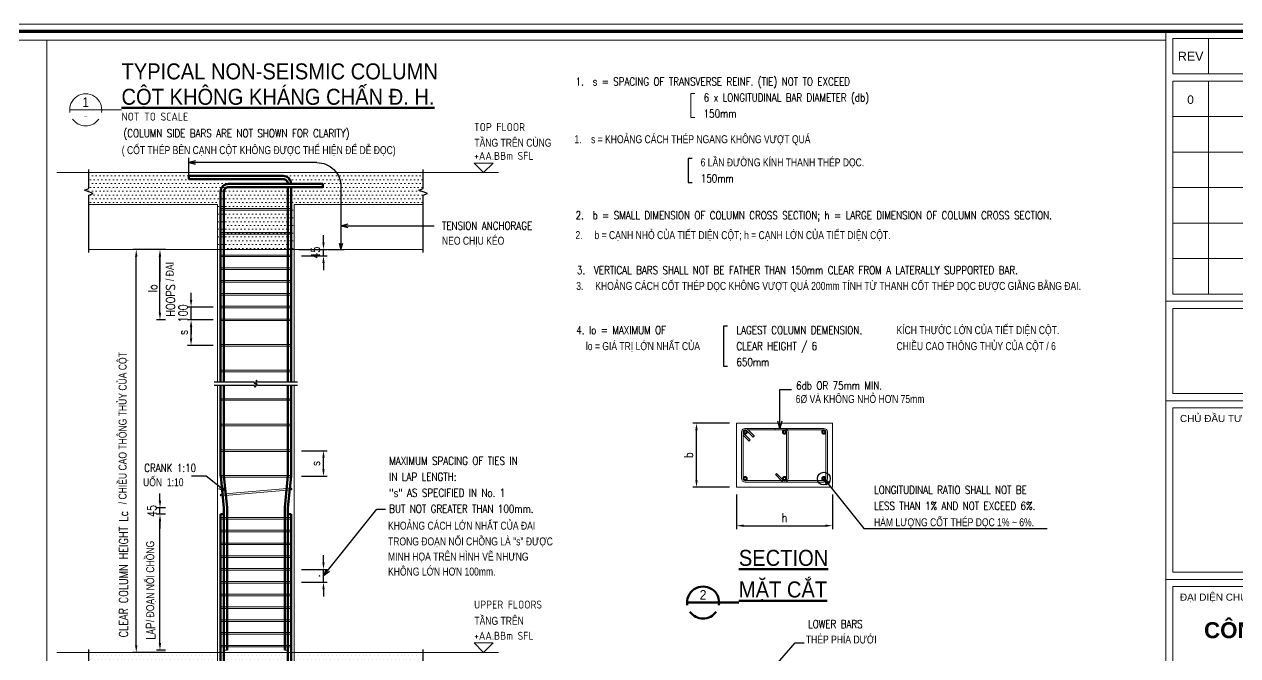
# Model space of a CAD drawing. Header units: millimetres. Extents: x -88960 to 836140, y 175458 to 320791.
# Drawn here: x 368116 to 402266, y 215577 to 233358 of the extents above; entities that cross this region are included whole.
import ezdxf
from ezdxf.enums import TextEntityAlignment as Align

# ---------------------------------------------------------------- set-up
doc = ezdxf.new("R2010")
doc.units = ezdxf.units.MM
doc.header["$LTSCALE"] = 1000
doc.layers.get('0').update_dxf_attribs({"linetype": 'CONTINUOUS'})
doc.layers.get('DEFPOINTS').update_dxf_attribs({"linetype": 'CONTINUOUS'})
for name, color, linetype, lineweight in [('Ap0102_dim', 145, 'CONTINUOUS', 25), ('Ap0104_leader', 145, 'CONTINUOUS', 25), ('Ap0202_T', 141, 'CONTINUOUS', 25), ('Ap0205_T', 253, 'CONTINUOUS', 50), ('Ap0310_PSS', 130, 'CONTINUOUS', 18), ('Ap0311_H', 8, 'CONTINUOUS', 15), ('Ap0314_Kh', 253, 'CONTINUOUS', 15), ('Ap0401_Reinf', 1, 'CONTINUOUS', 50), ('Ap0402_Reinf.S', 6, 'CONTINUOUS', 35), ('Ap0403_RT', 40, 'CONTINUOUS', 20)]:
    doc.layers.add(name, color=color, linetype=linetype, lineweight=lineweight)
doc.styles.add('ARC8', font='simplex', dxfattribs={"width": 0.8})
doc.styles.add('CHG_XX_Khung ten$0$A1 BORDER$0$ARIAL', font='arial.ttf')
doc.styles.add('CHG_XX_Khung ten$0$A1 BORDER$0$Title Block DD$0$ARIAL', font='arial.ttf')
doc.styles.add('CHG_XX_Khung ten$0$A1 BORDER$0$Title Block DD$0$Arial - Bold', font='arialbd.ttf', dxfattribs={"height": 2.5})
doc.styles.add('CHG_XX_Khung ten$0$arial', font='arial.ttf')
doc.styles.add('ISOCP', font='isocp.shx')
doc.styles.add('romans', font='romans.shx', dxfattribs={"width": 0.8})
doc.styles.add('S-TEXT18', font='ISOCP.shx')
doc.styles.add('S-TEXT35', font='VHELVEN_0.TTF', dxfattribs={"width": 0.9})
doc.styles.add('S-TEXT50', font='VHELVEN_0.TTF', dxfattribs={"width": 0.9})
doc.styles.add('vn-vni', font='vn_vni.shx', dxfattribs={"width": 0.8})
doc.dimstyles.new('TL 25', dxfattribs={"dimscale": 0, "dimtxt": 250, "dimasz": 200, "dimexe": 100, "dimexo": 200, "dimgap": 100, "dimtad": 1, "dimdec": 1, "dimlfac": 0.25, "dimdsep": 46, "dimtxsty": 'romans', "dimcen": 200, "dimdle": 100, "dimclrd": 256, "dimclre": 256, "dimclrt": 1, "dimaunit": 1, "dimadec": 0, "dimazin": 0, "dimtfac": 1, "dimtdec": 1, "dimtix": 1, "dimtmove": 2, "dimatfit": 3, "dimldrblk": 'OPEN30', "dimfxl": 1, "dimtolj": 1, "dimtzin": 0, "dimarcsym": 0})
pattern_1 = [(0, (316509.59, 201840.66), (53.6317, 107.2634), [0, -107.2634])]

# ---------------------------------------------------------------- blocks, each defined once
blk = doc.blocks.new('*D309')
at = {"layer": 'Ap0102_dim', "lineweight": -2, "transparency": 16777216}
for p, q in [((376537, 227217), (376537, 227417)), ((375847, 227017), (376637, 227017)), ((375915, 226837), (376637, 226837)), ((376537, 226837), (376537, 227017)), ((376537, 226637), (376537, 226437))]:
    blk.add_line(p, q, dxfattribs=at)
at = {"layer": 'Ap0102_dim', "transparency": 16777216}
for points in [[(376504, 227217), (376570, 227217), (376537, 227017)], [(376504, 226637), (376570, 226637), (376537, 226837)]]:
    blk.add_solid(points, dxfattribs=at)
at = {"layer": 'DEFPOINTS', "color": 0, "transparency": 16777216}
for p in [(375647, 227017, 450), (375715, 226837, 450), (376537, 227017)]:
    blk.add_point(p, dxfattribs=at)
at = {"layer": 'Ap0102_dim', "color": 1, "transparency": 16777216, "insert": (376312, 226927), "char_height": 250, "attachment_point": 5, "rotation": 90, "style": 'romans'}
blk.add_mtext('\\A1;45', dxfattribs=at)
blk = doc.blocks.new('_Open30')
at = {"color": 0, "linetype": 'ByBlock', "lineweight": -2}
for p, q in [((-1, 0.27), (0, 0)), ((0, 0), (-1, -0.27)), ((0, 0), (-1, 0))]:
    blk.add_line(p, q, dxfattribs=at)
blk = doc.blocks.new('*D310')
at = {"layer": 'Ap0102_dim', "lineweight": -2, "transparency": 16777216}
for p, q in [((376537, 218208), (376537, 218408)), ((375915, 218008), (376637, 218008)), ((376537, 217648), (376537, 218008)), ((375915, 217648), (376637, 217648)), ((376537, 217448), (376537, 217248))]:
    blk.add_line(p, q, dxfattribs=at)
at = {"layer": 'Ap0102_dim', "transparency": 16777216}
for points in [[(376504, 218208), (376570, 218208), (376537, 218008)], [(376504, 217448), (376570, 217448), (376537, 217648)]]:
    blk.add_solid(points, dxfattribs=at)
at = {"layer": 'DEFPOINTS', "color": 0, "transparency": 16777216}
for p in [(375715, 218008, 450), (376537, 218008), (375715, 217648, 450)]:
    blk.add_point(p, dxfattribs=at)
at = {"layer": 'Ap0102_dim', "color": 1, "transparency": 16777216, "insert": (376312, 217828), "char_height": 250, "attachment_point": 5, "rotation": 90, "style": 'romans'}
blk.add_mtext('\\A1;.', dxfattribs=at)
blk = doc.blocks.new('*D277')
at = {"layer": 'Ap0102_dim', "lineweight": -2, "transparency": 16777216}
for p, q in [((371935, 219942), (371935, 220142)), ((372089, 219742), (371835, 219742)), ((371935, 219562), (371935, 219742)), ((372089, 219562), (371835, 219562)), ((371935, 219362), (371935, 219162))]:
    blk.add_line(p, q, dxfattribs=at)
at = {"layer": 'Ap0102_dim', "transparency": 16777216}
for points in [[(371901, 219942), (371968, 219942), (371935, 219742)], [(371901, 219362), (371968, 219362), (371935, 219562)]]:
    blk.add_solid(points, dxfattribs=at)
at = {"layer": 'DEFPOINTS', "color": 0, "transparency": 16777216}
for p in [(371935, 219742), (372289, 219742, 450), (372289, 219562, 450)]:
    blk.add_point(p, dxfattribs=at)
at = {"layer": 'Ap0102_dim', "color": 1, "transparency": 16777216, "insert": (371710, 219652), "char_height": 250, "attachment_point": 5, "rotation": 90, "style": 'romans'}
blk.add_mtext('\\A1;45', dxfattribs=at)
blk = doc.blocks.new('*D297')
at = {"layer": 'Ap0102_dim', "lineweight": -2, "transparency": 16777216}
for p, q in [((375915, 221350), (376637, 221350)), ((376537, 220830), (376537, 221150)), ((375915, 220630), (376637, 220630))]:
    blk.add_line(p, q, dxfattribs=at)
at = {"layer": 'Ap0102_dim', "transparency": 16777216}
for points in [[(376504, 221150), (376570, 221150), (376537, 221350)], [(376504, 220830), (376570, 220830), (376537, 220630)]]:
    blk.add_solid(points, dxfattribs=at)
at = {"layer": 'DEFPOINTS', "color": 0, "transparency": 16777216}
for p in [(375715, 221350, 450), (376537, 221350), (375715, 220630, 450)]:
    blk.add_point(p, dxfattribs=at)
at = {"layer": 'Ap0102_dim', "color": 1, "transparency": 16777216, "insert": (376312, 220990), "char_height": 250, "attachment_point": 5, "rotation": 90, "style": 'romans'}
blk.add_mtext('\\A1;s', dxfattribs=at)
blk = doc.blocks.new('*D299')
at = {"layer": 'Ap0102_dim', "lineweight": -2, "transparency": 16777216}
for p, q in [((388160, 220120), (388160, 219139)), ((390862, 220120), (390862, 219139)), ((388360, 219239), (390662, 219239))]:
    blk.add_line(p, q, dxfattribs=at)
at = {"layer": 'Ap0102_dim', "transparency": 16777216}
for points in [[(388360, 219272), (388360, 219206), (388160, 219239)], [(390662, 219272), (390662, 219206), (390862, 219239)]]:
    blk.add_solid(points, dxfattribs=at)
at = {"layer": 'DEFPOINTS', "color": 0, "transparency": 16777216}
for p in [(388160, 220320, 450), (390862, 220320, 450), (390862, 219239)]:
    blk.add_point(p, dxfattribs=at)
at = {"layer": 'Ap0102_dim', "color": 1, "transparency": 16777216, "insert": (389511, 219464), "char_height": 250, "attachment_point": 5, "style": 'romans'}
blk.add_mtext('\\A1;h', dxfattribs=at)
blk = doc.blocks.new('*D300')
at = {"layer": 'Ap0102_dim', "lineweight": -2, "transparency": 16777216}
for p, q in [((387960, 222122), (386934, 222122)), ((387034, 220520), (387034, 221922)), ((387960, 220320), (386934, 220320))]:
    blk.add_line(p, q, dxfattribs=at)
at = {"layer": 'Ap0102_dim', "transparency": 16777216}
for points in [[(387000, 221922), (387067, 221922), (387034, 222122)], [(387000, 220520), (387067, 220520), (387034, 220320)]]:
    blk.add_solid(points, dxfattribs=at)
at = {"layer": 'DEFPOINTS', "color": 0, "transparency": 16777216}
for p in [(387034, 222122), (388160, 222122, 450), (388160, 220320, 450)]:
    blk.add_point(p, dxfattribs=at)
at = {"layer": 'Ap0102_dim', "color": 1, "transparency": 16777216, "insert": (386809, 221221), "char_height": 250, "attachment_point": 5, "rotation": 90, "style": 'romans'}
blk.add_mtext('\\A1;b', dxfattribs=at)
blk = doc.blocks.new('*U40')
at = {"color": 0}
blk.add_line((-5, 0), (11.18, 0), dxfattribs=at)
for start_param, end_param in [(6.107277, 9.600681), (10.037379, 11.953764)]:
    blk.add_ellipse((0, 0), major_axis=(5, 0), ratio=1, start_param=start_param, end_param=end_param, dxfattribs=at)
at = {"layer": 'Ap0202_T', "style": 'S-TEXT35', "width": 0.9}
blk.add_attdef('TAG_AN', text='', height=3, dxfattribs=at).set_placement((0, 0), align=Align.BOTTOM_CENTER)
at = {"layer": 'Ap0202_T', "style": 'S-TEXT18'}
blk.add_attdef('C/REF', text='', height=2, dxfattribs=at).set_placement((0, -0.88), align=Align.TOP_CENTER)
blk.add_attdef('SSCALE', text='', height=2.5, dxfattribs=at).set_placement((11.18, -0.88), align=Align.TOP_LEFT)
at = {"layer": 'Ap0205_T', "style": 'S-TEXT50', "width": 0.9}
for tag, p in [('TITLE_ABOVE', (11.18, 9.51)), ('TITLE_BELOW', (11.18, 1.57))]:
    blk.add_attdef(tag, p, '', height=5, dxfattribs=at)
blk = doc.blocks.new('LEVELS')
blk.add_lwpolyline([(-3, 3), (3, 3), (0, 0)], close=True)
at = {"style": 'ISOCP'}
for tag, p in [('LEVEL_1R', (3, 8.75)), ('LEVEL_2R', (3, 4))]:
    blk.add_attdef(tag, text='', height=2.5, dxfattribs=at).set_placement(p, align=Align.RIGHT)
for tag, p in [('LEVEL_1L', (-3, 8.75)), ('LEVEL_2L', (-3, 4))]:
    blk.add_attdef(tag, p, '', height=2.5, dxfattribs=at)
blk = doc.blocks.new('*D167')
at = {"layer": 'Ap0102_dim', "lineweight": -2, "transparency": 16777216}
for p, q in [((372810, 225595), (372810, 225795)), ((373432, 225395), (372710, 225395)), ((372810, 225035), (372810, 225395)), ((373432, 225035), (372710, 225035)), ((372810, 224835), (372810, 224635))]:
    blk.add_line(p, q, dxfattribs=at)
at = {"layer": 'Ap0102_dim', "transparency": 16777216}
for points in [[(372777, 225595), (372844, 225595), (372810, 225395)], [(372777, 224835), (372844, 224835), (372810, 225035)]]:
    blk.add_solid(points, dxfattribs=at)
at = {"layer": 'DEFPOINTS', "color": 0, "transparency": 16777216}
for p in [(372810, 225395), (373632, 225395, 450), (373632, 225035, 450)]:
    blk.add_point(p, dxfattribs=at)
at = {"layer": 'Ap0102_dim', "color": 1, "transparency": 16777216, "insert": (372585, 225215), "char_height": 250, "attachment_point": 5, "rotation": 90, "style": 'romans'}
blk.add_mtext('\\A1;100', dxfattribs=at)
blk = doc.blocks.new('*D168')
at = {"layer": 'Ap0102_dim', "lineweight": -2, "transparency": 16777216}
for p, q in [((373432, 225035), (372710, 225035)), ((372810, 224514), (372810, 224835)), ((373432, 224314), (372710, 224314))]:
    blk.add_line(p, q, dxfattribs=at)
at = {"layer": 'Ap0102_dim', "transparency": 16777216}
for points in [[(372777, 224835), (372844, 224835), (372810, 225035)], [(372777, 224514), (372844, 224514), (372810, 224314)]]:
    blk.add_solid(points, dxfattribs=at)
at = {"layer": 'DEFPOINTS', "color": 0, "transparency": 16777216}
for p in [(372810, 225035), (373632, 225035, 450), (373632, 224314, 450)]:
    blk.add_point(p, dxfattribs=at)
at = {"layer": 'Ap0102_dim', "color": 1, "transparency": 16777216, "insert": (372585, 224675), "char_height": 250, "attachment_point": 5, "rotation": 90, "style": 'romans'}
blk.add_mtext('\\A1;s', dxfattribs=at)
blk = doc.blocks.new('*D169')
at = {"layer": 'Ap0102_dim', "lineweight": -2, "transparency": 16777216}
for p, q in [((372089, 227017), (371835, 227017)), ((371935, 226817), (371935, 226117)), ((371935, 225235), (371935, 225726)), ((372089, 225035), (371835, 225035))]:
    blk.add_line(p, q, dxfattribs=at)
at = {"layer": 'Ap0102_dim', "transparency": 16777216}
for points in [[(371901, 226817), (371968, 226817), (371935, 227017)], [(371901, 225235), (371968, 225235), (371935, 225035)]]:
    blk.add_solid(points, dxfattribs=at)
at = {"layer": 'DEFPOINTS', "color": 0, "transparency": 16777216}
for p in [(371935, 227017), (372289, 227017, 450), (372289, 225035, 450)]:
    blk.add_point(p, dxfattribs=at)
at = {"layer": 'Ap0102_dim', "color": 1, "transparency": 16777216, "insert": (371732, 225922), "char_height": 250, "attachment_point": 5, "rotation": 90, "style": 'romans'}
blk.add_mtext('\\A1;lo', dxfattribs=at)
blk = doc.blocks.new('*D170')
at = {"layer": 'Ap0102_dim', "lineweight": -2, "transparency": 16777216}
for p, q in [((372089, 227017), (371835, 227017)), ((371935, 225235), (371935, 226817)), ((372089, 225035), (371835, 225035))]:
    blk.add_line(p, q, dxfattribs=at)
at = {"layer": 'Ap0102_dim', "transparency": 16777216}
for points in [[(371901, 226817), (371968, 226817), (371935, 227017)], [(371901, 225235), (371968, 225235), (371935, 225035)]]:
    blk.add_solid(points, dxfattribs=at)
at = {"layer": 'DEFPOINTS', "color": 0, "transparency": 16777216}
for p in [(371935, 227017), (372289, 227017, 450), (372289, 225035, 450)]:
    blk.add_point(p, dxfattribs=at)
at = {"layer": 'Ap0102_dim', "color": 1, "transparency": 16777216, "insert": (372233, 225579), "char_height": 250, "attachment_point": 5, "rotation": 90, "style": 'romans'}
blk.add_mtext('\\A1;HOOPS', dxfattribs=at)
blk = doc.blocks.new('*D175')
at = {"layer": 'Ap0102_dim', "lineweight": -2, "transparency": 16777216}
for p, q in [((372089, 227017), (371168, 227017)), ((371268, 215866), (371268, 226817)), ((372089, 215666), (371168, 215666))]:
    blk.add_line(p, q, dxfattribs=at)
at = {"layer": 'Ap0102_dim', "transparency": 16777216}
for points in [[(371235, 226817), (371301, 226817), (371268, 227017)], [(371235, 215866), (371301, 215866), (371268, 215666)]]:
    blk.add_solid(points, dxfattribs=at)
at = {"layer": 'DEFPOINTS', "color": 0, "transparency": 16777216}
for p in [(371268, 227017), (372289, 227017), (372289, 215666)]:
    blk.add_point(p, dxfattribs=at)
at = {"layer": 'Ap0102_dim', "color": 1, "transparency": 16777216, "insert": (370910, 217874), "char_height": 250, "attachment_point": 5, "rotation": 90, "style": 'romans'}
blk.add_mtext('\\A1;CLEAR COLUMN HEIGHT Lc', dxfattribs=at)
blk = doc.blocks.new('*D176')
at = {"layer": 'Ap0102_dim', "lineweight": -2, "transparency": 16777216}
for p, q in [((372089, 219562), (371835, 219562)), ((371935, 215933), (371935, 219362)), ((372089, 215733), (371835, 215733))]:
    blk.add_line(p, q, dxfattribs=at)
at = {"layer": 'Ap0102_dim', "transparency": 16777216}
for points in [[(371901, 219362), (371968, 219362), (371935, 219562)], [(371901, 215933), (371968, 215933), (371935, 215733)]]:
    blk.add_solid(points, dxfattribs=at)
at = {"layer": 'DEFPOINTS', "color": 0, "transparency": 16777216}
for p in [(371935, 219562), (372289, 219562, 450), (372289, 215733, 450)]:
    blk.add_point(p, dxfattribs=at)
at = {"layer": 'Ap0102_dim', "color": 1, "transparency": 16777216, "insert": (371673, 216269), "char_height": 250, "attachment_point": 5, "rotation": 90, "style": 'romans'}
blk.add_mtext('\\A1;LAP', dxfattribs=at)
blk = doc.blocks.new('CHG_XX_Khung ten')
for p, q in [((687, 577), (687, 17)), ((687, 501), (824, 501)), ((687, 473), (824, 473)), ((687, 422.69), (824, 422.69))]:
    blk.add_line(p, q)
at = {"linetype": 'Continuous'}
for p, q in [((699, 575), (699, 565)), ((699, 563), (699, 503))]:
    blk.add_line(p, q, dxfattribs=at)
blk.add_lwpolyline([(15, 579), (826, 579), (826, 15), (15, 15)], close=True)
at = {"color": 4, "linetype": 'Continuous', "const_width": 1}
blk.add_lwpolyline([(17, 577), (824, 577), (824, 17), (17, 17)], close=True, dxfattribs=at)
at = {"linetype": 'Continuous'}
for points in [[(822, 565), (689, 565), (689, 575), (822, 575)], [(822, 553), (689, 553), (689, 563), (822, 563)], [(822, 543), (689, 543), (689, 553), (822, 553)], [(822, 533), (689, 533), (689, 543), (822, 543)], [(822, 523), (689, 523), (689, 533), (822, 533)], [(822, 513), (689, 513), (689, 523), (822, 523)], [(822, 503), (689, 503), (689, 513), (822, 513)], [(689, 499), (822, 499), (822, 475), (689, 475)], [(689, 471), (822, 471), (822, 424.69), (689, 424.69)]]:
    blk.add_lwpolyline(points, close=True, dxfattribs=at)
for s, height, style, p in [('REV', 2.5, 'CHG_XX_Khung ten$0$A1 BORDER$0$ARIAL', (694, 570)), ('0', 2.39, 'CHG_XX_Khung ten$0$arial', (693.97, 557.78))]:
    blk.add_text(s, height=height, dxfattribs=dict(style=style)).set_placement(p, align=Align.MIDDLE_CENTER)
at = {"style": 'CHG_XX_Khung ten$0$A1 BORDER$0$Title Block DD$0$ARIAL'}
for s, p in [('CHỦ ĐẦU TƯ - CLIENT', (691, 468)), ('ĐẠI DIỆN CHỦ ĐẦU TƯ - ON BEHALF OF CLIENT ', (691, 417.69))]:
    blk.add_text(s, height=2, dxfattribs=at).set_placement(p, align=Align.MIDDLE_LEFT)
at = {"ltscale": 10, "insert": (755.91, 410.64), "char_height": 4.5, "width": 121.2929, "attachment_point": 2, "style": 'CHG_XX_Khung ten$0$A1 BORDER$0$Title Block DD$0$Arial - Bold', "bg_fill": 2}
blk.add_mtext('CÔNG TY CỔ PHẦN THIÊN PHÚC ĐIỀN', dxfattribs=at)
at = {"linetype": 'Continuous'}
blk.add_lwpolyline([(689, 420.69), (822, 420.69), (822, 370.62), (689, 370.62)], close=True, dxfattribs=at)

msp = doc.modelspace()

# ---------------------------------------------------------------- hatches: boundary and pattern name
at = {"layer": 'Ap0311_H', "ltscale": 50}
h = msp.add_hatch(dxfattribs=at)
h.set_pattern_fill('DOTS', color=256, scale=67.5675, style=0)
h.set_pattern_definition(pattern_1)
h.paths.add_polyline_path([(375714.95809, 228278.16363), (379341.08059, 228278.16363), (379341.08059, 228548.43363), (379464.84071, 228593.47863), (379217.32047, 228683.56863), (379341.08059, 228728.61363), (379341.08059, 229179.06363), (369935.68459, 229179.06363), (369935.68459, 228728.61363), (369811.92447, 228683.56863), (370059.44471, 228593.47863), (369935.68459, 228548.43363), (369935.68459, 228278.16363), (373552.79809, 228278.16363), (373552.79809, 227016.90363), (375714.95809, 227016.90363)])
h = msp.add_hatch(dxfattribs=at)
h.set_pattern_fill('DOTS', color=256, scale=67.5675, style=0)
h.set_pattern_definition(pattern_1)
h.paths.add_polyline_path([(375714.95809, 228278.16363), (379341.08059, 228278.16363), (379341.08059, 228548.43363), (379464.84071, 228593.47863), (379217.32047, 228683.56863), (379341.08059, 228728.61363), (379341.08059, 229179.06363), (369935.68459, 229179.06363), (369935.68459, 228728.61363), (369811.92447, 228683.56863), (370059.44471, 228593.47863), (369935.68459, 228548.43363), (369935.68459, 228278.16363), (373552.79809, 228278.16363), (373552.79809, 227016.90363), (375714.95809, 227016.90363)])
h = msp.add_hatch(dxfattribs=at)
h.set_pattern_fill('DOTS', color=256, scale=67.5675, style=0)
h.set_pattern_definition([(0, (316509.59, 188327.16), (53.6317, 107.2634), [0, -107.2634])])
h.paths.add_polyline_path([(375714.95809, 214764.66363), (379341.08059, 214764.66363), (379341.08059, 215034.93363), (379464.84071, 215079.97863), (379217.32047, 215170.06863), (379341.08059, 215215.11363), (379341.08059, 215665.56363), (369935.68459, 215665.56363), (369935.68459, 215215.11363), (369811.92447, 215170.06863), (370059.44471, 215079.97863), (369935.68459, 215034.93363), (369935.68459, 214764.66363), (373552.79809, 214764.66363), (373552.79809, 213503.40363), (375714.95809, 213503.40363)])

# ---------------------------------------------------------------- linework, layer by layer
at = {"layer": 'Ap0104_leader', "ltscale": 50}
for p, q in [((372750.99709, 228998.88363, 450.44931), (372750.99709, 229594.83147, 450.44931)), ((376352.44693, 229463.37763, 450.44931), (372750.99709, 229463.37763, 450.44931)), ((376667.76193, 227016.90363, 450.44931), (377118.21193, 227016.90363, 450.44931))]:
    msp.add_line(p, q, dxfattribs=at)
at = {"layer": 'Ap0104_leader', "linetype": 'Continuous'}
for p, q in [((369811.92447, 228683.56863, 450.44931), (369935.68459, 228728.61363, 450.44931)), ((370059.44471, 228593.47863, 450.44931), (369811.92447, 228683.56863, 450.44931)), ((369935.68459, 228548.43363, 450.44931), (370059.44471, 228593.47863, 450.44931))]:
    msp.add_line(p, q, dxfattribs=at)
at = {"layer": 'Ap0104_leader'}
for p, q in [((374656.40059, 223340.04869, 225.22466), (374611.35559, 223216.28857, 225.22466)), ((374678.92309, 223278.16863, 225.22466), (374656.40059, 223340.04869, 225.22466)), ((374611.35559, 223216.28857, 225.22466), (374588.83309, 223278.16863, 225.22466)), ((374611.35559, 223126.19857, 225.22466), (374588.83309, 223188.07863, 225.22466)), ((374656.40059, 223249.95869, 225.22466), (374611.35559, 223126.19857, 225.22466)), ((374678.92309, 223188.07863, 225.22466), (374656.40059, 223249.95869, 225.22466))]:
    msp.add_line(p, q, dxfattribs=at)
at = {"layer": 'Ap0104_leader', "linetype": 'Continuous', "elevation": 450.44931}
for points in [[(369935.68459, 228728.61363), (369935.68459, 229269.15363)], [(379341.08059, 226926.81363), (379341.08059, 228548.43363), (379464.84071, 228593.47863), (379217.32047, 228683.56863), (379341.08059, 228728.61363), (379341.08059, 229269.15363)], [(369935.68459, 226926.81363), (369935.68459, 228548.43363)], [(369935.68459, 215215.11363), (369935.68459, 215755.65363)], [(379341.08059, 213413.31363), (379341.08059, 215034.93363), (379464.84071, 215079.97863), (379217.32047, 215170.06863), (379341.08059, 215215.11363), (379341.08059, 215755.65363)]]:
    msp.add_lwpolyline(points, dxfattribs=at)
at = {"layer": 'Ap0104_leader', "ltscale": 50, "elevation": 450.44931}
msp.add_lwpolyline([(376352.44693, 229463.37763, -0.4142135624), (377028.12193, 228787.70263), (377028.12193, 227016.90363)], format="xyb", dxfattribs=at)
at = {"layer": 'Ap0104_leader', "elevation": 225.22466}
for points in [[(374588.83309, 223278.16863), (373462.70809, 223278.16863)], [(374588.83309, 223188.07863), (373462.70809, 223188.07863)]]:
    msp.add_lwpolyline(points, dxfattribs=at)
at = {"layer": 'Ap0104_leader'}
for points in [[(375805.04809, 223278.16863), (374678.92309, 223278.16863)], [(375805.04809, 223188.07863), (374678.92309, 223188.07863)]]:
    msp.add_lwpolyline(points, dxfattribs=at)
at = {"layer": 'Ap0104_leader', "ltscale": 50}
msp.add_circle((390617.25487, 220565.19398, 1351.34794), 180.18, dxfattribs=at)
at = {"layer": 'Ap0202_T'}
for points in [[(386907.88936, 229580.76526), (386795.27686, 229580.76526), (386795.27686, 228905.09026), (386907.88936, 228905.09026)], [(387910.23742, 224857.65427), (387797.62492, 224857.65427), (387797.62492, 223731.52927), (387910.23742, 223731.52927)]]:
    msp.add_lwpolyline(points, dxfattribs=at)
at = {"layer": 'Ap0205_T', "ltscale": 100}
msp.add_line((386768.13316, 217075.60619), (388225.95478, 217075.60619), dxfattribs=at)
for start_param, end_param in [(6.1072769158, 9.600681106), (10.0373794861, 11.9537638429)]:
    msp.add_ellipse((387218.58316, 217075.60619), major_axis=(450.45, 0.00118), ratio=0.9999999985, start_param=start_param, end_param=end_param, dxfattribs=at)
at = {"layer": 'Ap0310_PSS'}
for p, q in [((369935.68459, 229179.06363, 450.44931), (379341.08059, 229179.06363, 450.44931)), ((369935.68459, 228278.16363, 450.44931), (373552.79809, 228278.16363, 450.44931)), ((373552.79809, 228278.16363, 450.44931), (373552.79809, 223278.16863, 450.44931)), ((375714.95809, 228278.16363, 450.44931), (375714.95809, 223278.16863)), ((375714.95809, 228278.16363, 450.44931), (379341.08059, 228278.16363, 450.44931)), ((369935.68459, 227016.90363, 450.44931), (379341.08059, 227016.90363, 450.44931)), ((373552.79809, 223188.07863, 450.44931), (373552.79809, 209764.66863, 450.44931)), ((375714.95809, 223188.07863, 450.44931), (375714.95809, 209764.66863, 450.44931)), ((369935.68459, 215665.56363, 450.44931), (373552.79809, 215665.56363, 450.44931)), ((375714.95809, 215665.56363, 450.44931), (379341.08059, 215665.56363, 450.44931))]:
    msp.add_line(p, q, dxfattribs=at)
at = {"layer": 'Ap0310_PSS', "elevation": 1351.34794}
msp.add_lwpolyline([(388159.59968, 220320.14917), (390862.29968, 220320.14917), (390862.29968, 222121.94917), (388159.59968, 222121.94917)], close=True, dxfattribs=at)
at = {"layer": 'Ap0311_H'}
for p, q in [((369034.78459, 229179.06363, 450.44931), (381461.62276, 229179.06363, 450.44931)), ((369034.78459, 215665.56363, 450.44931), (381461.62276, 215665.56363, 450.44931))]:
    msp.add_line(p, q, dxfattribs=at)
at = {"layer": 'Ap0311_H', "ltscale": 50}
msp.add_lwpolyline([(368748.27915, 181768.74767), (368748.27916, 232914.31452), (333818.39108, 232914.31452), (333818.39108, 181768.74765)], dxfattribs=at)
at = {"layer": 'Ap0311_H'}
msp.add_lwpolyline([(400240.4173, 181768.7477), (368748.27916, 181768.74767), (368748.27916, 232914.31452), (400240.41732, 232914.31453)], close=True, dxfattribs=at)
at = {"layer": 'Ap0401_Reinf'}
for p, q in [((375534.77809, 230048.96263, 450.44931), (375534.77809, 230050.81481, 450.44931)), ((375534.77809, 230048.96263, 450.44931), (375534.77809, 230050.81481, 450.44931)), ((373642.88809, 223278.16863, 450.44931), (373642.88809, 228638.52363, 450.44931)), ((373732.97809, 223278.16863, 450.44931), (373732.97809, 228638.52363, 450.44931)), ((375534.77809, 223278.16863, 450.44931), (375534.77809, 228773.65863, 450.44931)), ((375624.86809, 223278.74191, 450.44931), (375624.86809, 228773.65863, 450.44931)), ((373642.88809, 220638.51467, 450.44931), (373642.88809, 223188.07863, 450.44931)), ((373732.97809, 220643.03052, 450.44931), (373732.97809, 223188.07863, 450.44931)), ((375534.77809, 220643.03052, 450.44931), (375534.77809, 223188.07863, 450.44931)), ((375624.86809, 220638.51467, 450.44931), (375624.86809, 223188.07863, 450.44931)), ((373643.78899, 220629.55083, 450.44931), (373642.88809, 220638.51467, 450.44931)), ((373643.78899, 220629.55083, 450.44931), (373642.88809, 220638.51467, 450.44931)), ((373732.97809, 219742.13613, 450.44931), (373643.78899, 220629.55083, 450.44931)), ((373823.06809, 219746.65198, 450.44931), (373732.97639, 220643.04743, 450.44931)), ((375444.68809, 219746.65198, 450.44931), (375534.77979, 220643.04743, 450.44931)), ((375534.77809, 219742.13613, 450.44931), (375623.96718, 220629.55083, 450.44931)), ((375623.96718, 220629.55083, 450.44931), (375624.86809, 220638.51467, 450.44931)), ((375623.96718, 220629.55083, 450.44931), (375624.86809, 220638.51467, 450.44931)), ((373732.97809, 209764.66863, 450.44931), (373732.97809, 219742.13613, 450.44931)), ((373823.06809, 215733.13113, 450.44931), (373823.06809, 219744.38697, 450.44931)), ((375444.68809, 215733.13113, 450.44931), (375444.68809, 219746.65198, 450.44931)), ((375534.77809, 215845.74363, 450.44931), (375534.77809, 219742.13613, 450.44931)), ((373642.88809, 209764.66863, 450.44931), (373642.88809, 219561.95613, 450.44931)), ((373642.88809, 219561.95613, 450.44931), (373732.97809, 219561.95613, 450.44931)), ((373732.97809, 215845.74363, 450.44931), (373732.97809, 219561.95613, 450.44931)), ((375444.68809, 219555.19797, 450.44931), (375444.68809, 219564.20697, 450.44931)), ((375534.77809, 209764.66863, 450.44931), (375534.77809, 219561.95613, 450.44931)), ((375624.86809, 219561.95613, 450.44931), (375534.77809, 219561.95613, 450.44931)), ((375624.86809, 209764.66863, 450.44931), (375624.86809, 219561.95613, 450.44931))]:
    msp.add_line(p, q, dxfattribs=at)
at = {"layer": 'Ap0401_Reinf', "elevation": 450.44931}
for points in [[(375534.77809, 228863.74863, 0.4142135624), (375399.64309, 228998.88363), (372750.99709, 228998.88363), (372750.99709, 229088.97363), (375399.64309, 229088.97363, -0.4142135624), (375624.86809, 228863.74863)], [(373732.97809, 228638.52363, -0.4142135624), (373868.11309, 228773.65863), (376516.75909, 228773.65863), (376516.75909, 228863.74863), (373868.11309, 228863.74863, 0.4142135624), (373642.88809, 228638.52363)]]:
    msp.add_lwpolyline(points, format="xyb", dxfattribs=at)
msp.add_lwpolyline([(373877.12209, 229088.97363), (375399.64309, 229088.97363)], dxfattribs=at)
at = {"layer": 'Ap0401_Reinf', "lineweight": 15, "elevation": 1351.34794}
for points in [[(388404.63402, 221977.8053), (390617.25488, 221977.80529, -0.4142135624), (390718.15568, 221876.90449), (390718.15567, 220565.19398, -0.4142135624), (390617.25487, 220464.29318), (388404.64447, 220464.29319, -0.4142135624), (388303.74367, 220565.19399), (388303.74368, 221876.9045, -0.6683987076), (388476.03552, 221948.20871)], [(389439.54351, 220493.89345, 0.6684223535), (389611.84002, 220565.19299), (389611.84005, 221876.90419, 0.4142135624), (389510.93925, 221977.80499), (389251.48005, 221977.80498), (389251.48005, 221934.56178), (389510.93925, 221934.56179, -0.4142135624), (389568.59685, 221876.90419), (389568.59682, 220565.19299, -0.4142136395), (389510.93922, 220507.5354, -0.1990750384), (389470.14363, 220524.44845), (389286.67793, 220707.91416), (389280.31997, 220701.53149), (389262.51762, 220683.65997), (389256.15966, 220677.27731), (389439.62536, 220493.8116)], [(388475.95833, 221948.2859), (388659.42404, 221764.82019), (388653.06608, 221758.43753), (388635.26373, 221740.56601), (388628.90577, 221734.18334), (388445.44006, 221917.64905, 1.0006292502), (388363.90017, 221836.10866), (388547.30632, 221652.70249), (388547.30632, 221652.70249), (388516.78806, 221622.06564), (388346.98688, 221791.86683)], [(388489.68213, 221934.5621), (390617.25488, 221934.56209, -0.4142135624), (390674.91248, 221876.90449), (390674.91247, 220565.19398, -0.4142135624), (390617.25487, 220507.53638), (388404.64447, 220507.53639, -0.4142135624), (388346.98687, 220565.19399), (388346.98688, 221876.90384)]]:
    msp.add_lwpolyline(points, format="xyb", dxfattribs=at)
at = {"layer": 'Ap0401_Reinf', "const_width": 90.09, "elevation": 1351.34794}
for points in [[(388375.81567, 221876.9045, -1), (388433.47327, 221876.9045, -1)], [(389539.76803, 221876.90417, 1), (389482.11043, 221876.90417, 1)], [(390646.07323, 221876.9045, 1), (390588.41563, 221876.9045, 1)], [(388375.81567, 220565.19333, 1), (388433.47327, 220565.19333, 1)], [(389539.76803, 220565.193, -1), (389482.11043, 220565.193, -1)], [(390646.07323, 220565.19333, -1), (390588.41563, 220565.19333, -1)]]:
    msp.add_lwpolyline(points, format="xyb", close=True, dxfattribs=at)
at = {"layer": 'Ap0402_Reinf.S', "lineweight": 9}
for p, q in [((375714.95809, 215665.56363, 450.44931), (373552.79809, 215665.56363, 450.44931)), ((373732.97809, 215733.13113, 450.44931), (373814.05909, 215733.13113, 450.44931)), ((373814.05909, 215733.13113, 450.44931), (373823.06809, 215733.13113, 450.44931)), ((375453.69709, 215733.13113, 450.44931), (375444.68809, 215733.13113, 450.44931)), ((375534.77809, 215733.13113, 450.44931), (375453.69709, 215733.13113, 450.44931))]:
    msp.add_line(p, q, dxfattribs=at)
at = {"layer": 'Ap0402_Reinf.S', "lineweight": 9, "elevation": 450.44931}
for points in [[(373651.89709, 228165.55113, 1), (373651.89709, 228120.50613), (375624.86809, 228120.50613, 1), (375624.86809, 228165.55113)], [(373651.89709, 227489.87613, 1), (373651.89709, 227444.83113), (375624.86809, 227444.83113, 1), (375624.86809, 227489.87613)], [(373651.89709, 226859.24613, 1), (373651.89709, 226814.20113), (375624.86809, 226814.20113, 1), (375624.86809, 226859.24613)], [(373651.89709, 226498.88613, 1), (373651.89709, 226453.84113), (375624.86809, 226453.84113, 1), (375624.86809, 226498.88613)], [(373651.89709, 226138.52613, 1), (373651.89709, 226093.48113), (375624.86809, 226093.48113, 1), (375624.86809, 226138.52613)], [(373651.89709, 225778.16613, 1), (373651.89709, 225733.12113), (375624.86809, 225733.12113, 1), (375624.86809, 225778.16613)], [(373651.89709, 225417.80613, 1), (373651.89709, 225372.76113), (375624.86809, 225372.76113, 1), (375624.86809, 225417.80613)], [(373651.89709, 225057.44613, 1), (373651.89709, 225012.40113), (375624.86809, 225012.40113, 1), (375624.86809, 225057.44613)], [(373651.89709, 224336.72613, 1), (373651.89709, 224291.68113), (375624.86809, 224291.68113, 1), (375624.86809, 224336.72613)], [(373651.89709, 223616.00613, 1), (373651.89709, 223570.96113), (375624.86809, 223570.96113, 1), (375624.86809, 223616.00613)], [(373651.89709, 222814.23333, 1), (373651.89709, 222769.18833), (375624.86809, 222769.18833, 1), (375624.86809, 222814.23333)], [(373651.89709, 222093.51333, 1), (373651.89709, 222048.46833), (375624.86809, 222048.46833, 1), (375624.86809, 222093.51333)], [(373651.89709, 221372.79333, 1), (373651.89709, 221327.74833), (375624.86809, 221327.74833, 1), (375624.86809, 221372.79333)], [(373651.89709, 220652.07333, 1), (373651.89709, 220607.02833), (375624.86809, 220607.02833, 1), (375624.86809, 220652.07333)], [(373653.688, 220122.3024, 1), (373657.61393, 220077.42881), (375623.07718, 220249.38456, 1), (375619.15125, 220294.25815)], [(373651.89709, 219471.86613, 1), (373651.89709, 219426.82113), (375624.86809, 219426.82113, 1), (375624.86809, 219471.86613)], [(373651.89709, 219111.50613, 1), (373651.89709, 219066.46113), (375624.86809, 219066.46113, 1), (375624.86809, 219111.50613)], [(373651.89709, 218751.14613, 1), (373651.89709, 218706.10113), (375624.86809, 218706.10113, 1), (375624.86809, 218751.14613)], [(373651.89709, 218390.78613, 1), (373651.89709, 218345.74113), (375624.86809, 218345.74113, 1), (375624.86809, 218390.78613)], [(373651.89709, 218030.42613, 1), (373651.89709, 217985.38113), (375624.86809, 217985.38113, 1), (375624.86809, 218030.42613)], [(373651.89709, 217670.06613, 1), (373651.89709, 217625.02113), (375624.86809, 217625.02113, 1), (375624.86809, 217670.06613)], [(373651.89709, 217309.70613, 1), (373651.89709, 217264.66113), (375624.86809, 217264.66113, 1), (375624.86809, 217309.70613)], [(373651.89709, 216949.34613, 1), (373651.89709, 216904.30113), (375624.86809, 216904.30113, 1), (375624.86809, 216949.34613)], [(373651.89709, 216588.98613, 1), (373651.89709, 216543.94113), (375624.86809, 216543.94113, 1), (375624.86809, 216588.98613)], [(373651.89709, 216228.62613, 1), (373651.89709, 216183.58113), (375624.86809, 216183.58113, 1), (375624.86809, 216228.62613)], [(373651.89709, 215868.26613, 1), (373651.89709, 215823.22113), (375624.86809, 215823.22113, 1), (375624.86809, 215868.26613)]]:
    msp.add_lwpolyline(points, format="xyb", close=True, dxfattribs=at)
at = {"layer": 'Ap0403_RT'}
msp.add_lwpolyline([(386987.39386, 231405.45805), (386874.78136, 231405.45805), (386874.78136, 230729.78305), (386987.39386, 230729.78305)], dxfattribs=at)

# ---------------------------------------------------------------- block references
at = {"layer": 'Ap0104_leader', "xscale": -180.18, "yscale": 180.18, "zscale": 180.18}
msp.add_blockref('_Open30', (372750.99709, 229463.37763, 450.44931), dxfattribs=at)
at = {"layer": 'Ap0104_leader', "xscale": -180.18, "yscale": 180.18, "zscale": 180.18, "rotation": 90}
msp.add_blockref('_Open30', (377028.12193, 227016.90363, 450.44931), dxfattribs=at)
at = {"layer": 'Ap0314_Kh', "xscale": 90.09, "yscale": 90.09, "zscale": 90.09}
msp.add_blockref('*U40', (369845.05096, 230948.79277), dxfattribs=at).add_auto_attribs({'TITLE_ABOVE': 'TYPICAL NON-SEISMIC COLUMN', 'TITLE_BELOW': '%%UCOÄT KHOÂNG KHAÙNG CHAÁN Ñ. H.', 'SSCALE': 'NOT TO SCALE', 'C/REF': '-', 'TAG_AN': '1'})
at = {"layer": 'Ap0403_RT'}
ref = msp.add_blockref('LEVELS', (381043.5327, 229179.06363, 450.44931), dxfattribs=dict(at, xscale=90.09, yscale=90.09, zscale=90.09))
ref.add_attrib('LEVEL_1L', 'TOP FLOOR', (380773.2627, 230349.77046, 450.44931), dxfattribs={"layer": '0', "height": 225.225, "style": 'ISOCP'})
ref.add_attrib('LEVEL_2L', '+AA.BBm SFL', (380773.2627, 229539.78833, 450.44931), dxfattribs={"layer": '0', "height": 225.225, "style": 'ISOCP'})
ref = msp.add_blockref('LEVELS', (381043.5327, 215665.56363, 450.44931), dxfattribs=dict(at, xscale=90.09, yscale=90.09, zscale=90.09))
ref.add_attrib('LEVEL_1L', 'UPPER FLOORS', (380773.2627, 216904.66583, 450.44931), dxfattribs={"layer": '0', "height": 225.225, "style": 'ISOCP'})
ref.add_attrib('LEVEL_2L', '+AA.BBm SFL', (380773.2627, 216026.28833, 450.44931), dxfattribs={"layer": '0', "height": 225.225, "style": 'ISOCP'})

# ---------------------------------------------------------------- texts
at = {"layer": 'Ap0202_T', "width": 0.8}
for s, style, p in [('TAÀNG TREÂN CUØNG', 'vn-vni', (380783.83807, 229909.44689, 450.44931)), ('1.    s = KHOAÛNG CAÙCH THEÙP NGANG KHOÂNG VÖÔÏT QUAÙ', 'vn-vni', (383597.65401, 230007.79186)), ('( COÁT THEÙP BEÂN CAÏNH COÄT KHOÂNG ÑÖÔÏC THEÅ HIEÄN ÑEÅ DEÃ ÑOÏC)', 'vn-vni', (370860.00448, 229701.33899, 450.44931)), ('6 LAÀN ÑÖÔØNG KÍNH THANH THEÙP DOÏC.', 'vn-vni', (387151.25406, 229355.54026)), ('150mm', 'ARC8', (387155.63686, 228905.09026)), ('2.     b = CAÏNH NHOÛ CUÛA TIEÁT DIEÄN COÄT; h = CAÏNH LÔÙN CUÛA TIEÁT DIEÄN COÄT.', 'vn-vni', (383627.11564, 227308.01986)), ('3.     KHOAÛNG CAÙCH COÁT THEÙP DOÏC KHOÂNG VÖÔÏT QUAÙ 200mm TÍNH TÖØ THANH COÁT THEÙP DOÏC ÑÖÔÏC GIAÈNG BAÈNG ÑAI.', 'vn-vni', (383650.61434, 225876.99073)), ('KÍCH THÖÔÙC LÔÙN CUÛA TIEÁT DIEÄN COÄT.', 'vn-vni', (392662.48492, 224632.42927)), ('    lo = GIAÙ TRÒ LÔÙN NHAÁT CUÛA', 'vn-vni', (383653.48492, 224181.97927)), ('CHIEÀU CAO THOÂNG THUÛY CUÛA COÄT / 6', 'vn-vni', (392662.48492, 224181.97927)), ('6%%C VAØ KHOÂNG NHOÛ HÔN 75mm', 'vn-vni', (389827.98145, 222693.2468)), ('UOÁN  1:10', 'vn-vni', (371460.12829, 220349.79622)), ('KHOAÛNG CAÙCH LÔÙN NHAÁT CUÛA ÑAI', 'vn-vni', (378353.35193, 219126.18753)), ('HAØM LÖÔÏNG COÁT THEÙP DOÏC 1% ~ 6%.', 'vn-vni', (392030.31031, 219222.40253, 1351.34794)), (' TRONG ÑOAÏN NOÁI CHOÀNG LAØ "s" ÑÖÔÏC ', 'vn-vni', (378286.20306, 218683.19642)), ('MINH HOÏA TREÂN HÌNH VEÕ NHÖNG', 'vn-vni', (378353.35193, 218255.66259)), ('KHOÂNG LÔÙN HÔN 100mm.', 'vn-vni', (378353.35193, 217834.00272)), ('TAÀNG TREÂN', 'vn-vni', (380783.83807, 216447.77249, 450.44931)), ('THEÙP PHÍA DÖÔÙI', 'vn-vni', (390112.4676, 215921.59456))]:
    msp.add_text(s, height=225.225, dxfattribs=dict(at, style=style)).set_placement(p)
at = {"layer": 'Ap0202_T', "style": 'vn-vni', "width": 0.8}
msp.add_text('NEO CHÒU KEÙO', height=225.225, dxfattribs=at).set_placement((379871.08348, 227262.40085, 450.44931), align=Align.MIDDLE_LEFT)
for s, p in [('/ ÑAI', (372212.11424, 226128.79599)), ('/ CHIEÀU CAO THOÂNG THUÛY CUÛA COÄT', (370883.88775, 219842.36132)), ('/ ÑOAÏN NOÁI CHOÀNG', (371659.90689, 216523.40466))]:
    msp.add_text(s, height=225.225, rotation=90, dxfattribs=at).set_placement(p, align=Align.MIDDLE_LEFT)
at = {"layer": 'Ap0202_T', "style": 'S-TEXT35', "width": 0.9}
msp.add_attdef('2', text='A', height=270.27, dxfattribs=at).set_placement((387218.58316, 217075.60619), align=Align.BOTTOM_CENTER)
at = {"layer": 'Ap0205_T', "ltscale": 100, "style": 'S-TEXT50', "width": 0.9}
for s, p in [('%%USECTION', (388225.95478, 218107.8877)), ('%%UMAËT CAÉT', (388225.95478, 217217.28399))]:
    msp.add_text(s, height=450.45, dxfattribs=at).set_placement(p)
at = {"layer": 'Ap0403_RT', "style": 'ARC8', "width": 0.8}
for s, p in [('1.  s = SPACING OF TRANSVERSE REINF. (TIE) NOT TO EXCEED', (383631.54136, 231630.68305)), ('6 x LONGITUDINAL BAR DIAMETER (db)', (387235.14136, 231180.23305)), ('150mm', (387235.14136, 230729.78305)), ('(COLUMN SIDE BARS ARE NOT SHOWN FOR CLARITY)', (370906.97812, 230175.45903, 450.44931)), ('2.  b = SMALL DIMENSION OF COLUMN CROSS SECTION; h = LARGE DIMENSION OF COLUMN CROSS SECTION.', (383631.54136, 227866.21623)), ('3.  VERTICAL BARS SHALL NOT BE FATHER THAN 150mm CLEAR FROM A LATERALLY SUPPORTED BAR.', (383668.79456, 226320.74222)), ('4. lo = MAXIMUM OF', (383653.48492, 224632.42927)), ('LAGEST COLUMN DEMENSION.', (388157.98492, 224632.42927)), ('CLEAR HEIGHT / 6', (388157.98492, 224181.97927)), ('650mm', (388157.98492, 223731.52927)), ('6db OR 75mm MIN.', (389838.59392, 223070.79187, 1351.34794)), ('MAXIMUM SPACING OF TIES IN', (378386.88154, 220952.00854)), ('IN LAP LENGTH:', (378386.88154, 220501.55854)), ('"s" AS SPECIFIED IN No. 1', (378386.88154, 220051.10854)), ('LONGITUDINAL RATIO SHALL NOT BE', (392030.31031, 220134.89351, 1351.34794)), ('BUT NOT GREATER THAN 100mm.', (378386.88154, 219600.65854)), ('LESS THAN 1% AND NOT EXCEED 6%.', (392030.31031, 219684.44351, 1351.34794)), ('LOWER BARS', (390173.23992, 216355.57692, 900.89863))]:
    msp.add_text(s, height=225.225, dxfattribs=at).set_placement(p)
for s, p in [('TENSION ANCHORAGE', (379871.08348, 227685.90192, 450.44931)), ('CRANK 1:10', (371491.44476, 220865.6985))]:
    msp.add_text(s, height=225.225, dxfattribs=at).set_placement(p, align=Align.MIDDLE_LEFT)

# ---------------------------------------------------------------- dimensions: what is measured, and where the dimension line sits
at = {"layer": 'Ap0102_dim'}
for base, p1, p2, picture, middle in [((376536.90321, 227016.90363, 450.44931), (375714.95809, 226836.72363, 900.89863), (375647.39059, 227016.90363, 900.89863), '*D309', (376311.90321, 226926.81363, 450.44931)), ((371934.78169, 219742.13613), (372288.81289, 219561.95613, 450.44931), (372288.81289, 219742.13613, 450.44931), '*D277', (371709.78169, 219652.04613))]:
    dim = msp.add_linear_dim(base=base, p1=p1, p2=p2, angle=90, dimstyle='TL 25', override={"dimscale": 1}, dxfattribs=at)
    dim.commit()
    dim.dimension.update_dxf_attribs({"geometry": picture, "text_midpoint": middle})
for base, p1, p2, text, picture, middle in [((371268.11569, 227016.90363, 450.44931), (372288.81289, 215665.56363, 450.44931), (372288.81289, 227016.90363, 450.44931), 'CLEAR COLUMN HEIGHT Lc', '*D175', (370909.92463, 217873.79942, 450.44931)), ((371934.78169, 227016.90363), (372288.81289, 225034.92363, 450.44931), (372288.81289, 227016.90363, 450.44931), 'lo', '*D169', (371732.07919, 225921.58854)), ((371934.78169, 227016.90363), (372288.81289, 225034.92363, 450.44931), (372288.81289, 227016.90363, 450.44931), 'HOOPS', '*D170', (372232.83494, 225579.24699)), ((371934.78169, 219561.95613), (372288.81289, 215733.13113, 450.44931), (372288.81289, 219561.95613, 450.44931), 'LAP', '*D176', (371672.81411, 216269.01892))]:
    dim = msp.add_linear_dim(base=base, p1=p1, p2=p2, angle=90, text=text, dimstyle='TL 25', override={"dimscale": 1}, dxfattribs=at)
    dim.commit()
    dim.dimension.update_dxf_attribs({"geometry": picture, "text_midpoint": middle, "dimtype": 160})
for base, p1, p2, text, picture, middle in [((372810.49528, 225395.28363), (373632.44041, 225034.92363, 450.44931), (373632.44041, 225395.28363, 450.44931), '100', '*D167', (372585.49528, 225215.10363)), ((372810.49528, 225034.92363), (373632.44041, 224314.20363, 450.44931), (373632.44041, 225034.92363, 450.44931), 's', '*D168', (372585.49528, 224674.56363)), ((387033.78149, 222121.94917, 900.89863), (388159.59968, 220320.14917, 1351.34794), (388159.59968, 222121.94917, 1351.34794), 'b', '*D300', (386808.78149, 221221.04917, 900.89863)), ((376536.90321, 221350.27083), (375714.95809, 220629.55083, 450.44931), (375714.95809, 221350.27083, 450.44931), 's', '*D297', (376311.90321, 220989.91083)), ((376536.90321, 218007.90363), (375714.95809, 217647.54363, 450.44931), (375714.95809, 218007.90363, 450.44931), '.', '*D310', (376311.90321, 217827.72363))]:
    dim = msp.add_linear_dim(base=base, p1=p1, p2=p2, angle=90, text=text, dimstyle='TL 25', override={"dimscale": 1}, dxfattribs=at)
    dim.commit()
    dim.dimension.update_dxf_attribs({"geometry": picture, "text_midpoint": middle})
dim = msp.add_linear_dim(base=(390862.29968, 219239.10874, 900.89863), p1=(388159.59968, 220320.14917, 1351.34794), p2=(390862.29968, 220320.14917, 1351.34794), text='h', dimstyle='TL 25', override={"dimscale": 1}, dxfattribs=at)
dim.commit()
dim.dimension.update_dxf_attribs({"geometry": '*D299', "text_midpoint": (389510.94968, 219464.10874, 900.89863)})

# ---------------------------------------------------------------- leaders
at = {"layer": 'Ap0104_leader'}
for points in [[(377028.12193, 227680.42166, 450.44931), (378978.57043, 227680.42166, 450.44931), (379655.647, 227680.42166, 450.44931)], [(389381.20965, 221977.80497, 1351.34794), (389381.20965, 223070.79187, 1351.34794), (389705.84501, 223070.79187, 1351.34794)], [(373777.79644, 220197.09631, 450.44931), (373236.60879, 220636.29909, 450.44931), (372821.96546, 220636.29909, 450.44931)], [(390617.25487, 220565.19398, 1351.34794), (391740.29732, 219159.78998, 1351.34794), (396906.2578, 219159.78998, 1351.34794)], [(376536.90321, 217827.72363), (378034.29315, 219701.59563), (378283.85813, 219701.59563)], [(389066.27973, 215090.42392, 900.89863), (389814.9747, 215937.26992, 900.89863), (390064.53969, 215937.26992, 900.89863)]]:
    msp.add_leader(points, dimstyle='TL 25', override={"dimscale": 1}, dxfattribs=at)

# ---------------------------------------------------------------- next in the draw order: block references
at = {"layer": 'Ap0314_Kh', "xscale": 100, "yscale": 100, "zscale": 100}
msp.add_blockref('CHG_XX_Khung ten', (331540.48602, 175457.91904), dxfattribs=at)

doc.saveas('drawing.dxf')
